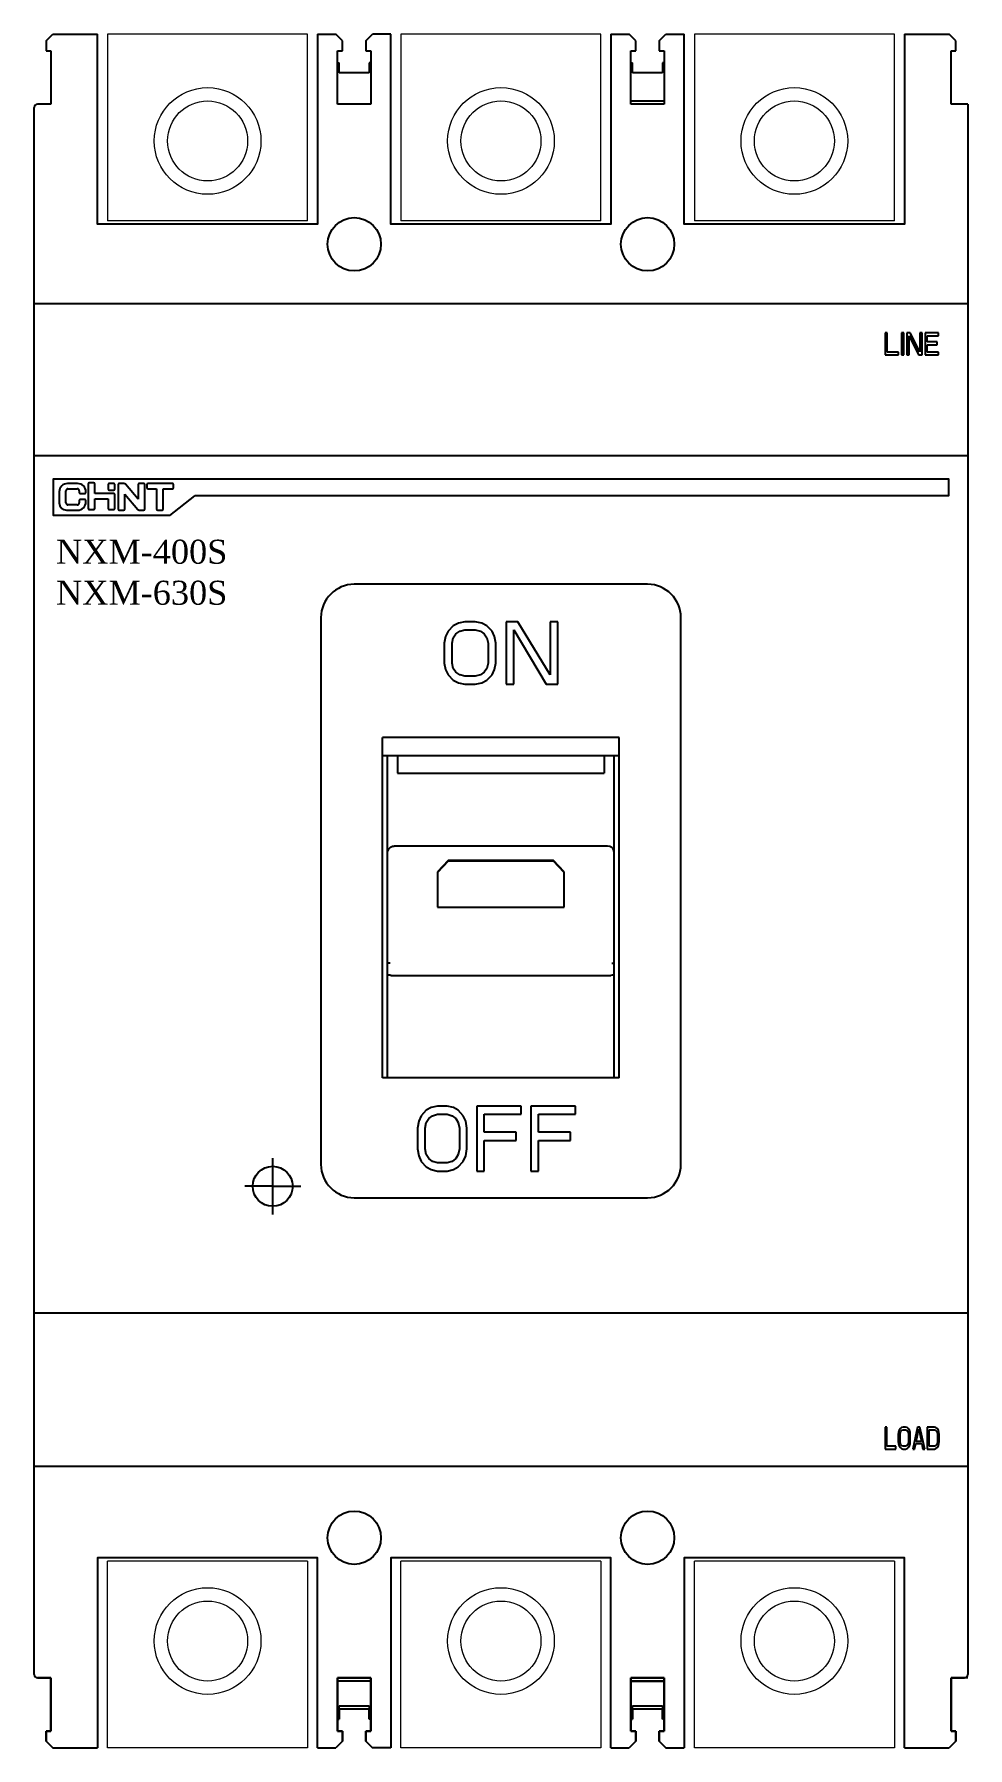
# Model space of a CAD drawing. Header units: millimetres. Extents: x 4 to 144, y 0 to 257.
import ezdxf

# ---------------------------------------------------------------- set-up
doc = ezdxf.new("R2010")
doc.units = ezdxf.units.MM
doc.linetypes.add('HIDDEN', pattern=[0.375, 0.25, -0.125])
doc.styles.add('arial', font='times.ttf', dxfattribs={"height": 21})

# ---------------------------------------------------------------- blocks, each defined once
blk = doc.blocks.new('NXM400S')
at = {"color": 7}
for p, q in [((-68.2, 173.5), (-67.2, 174.5)), ((-68.2, 173.5), (-68.2, 172)), ((-67.2, 174.5), (-60.5, 174.5)), ((-27.5, 174.5), (-24.75, 174.5)), ((-23.75, 173.5), (-24.75, 174.5)), ((-23.75, 172), (-23.75, 173.5)), ((-20.25, 173.5), (-19.25, 174.5)), ((-20.25, 173.5), (-20.25, 172)), ((-16.5, 174.5), (-19.25, 174.5)), ((16.5, 174.5), (19.25, 174.5)), ((20.25, 173.5), (19.25, 174.5)), ((20.25, 172), (20.25, 173.5)), ((23.75, 173.5), (24.75, 174.5)), ((23.75, 173.5), (23.75, 172)), ((24.75, 174.5), (27.5, 174.5)), ((60.5, 174.5), (67.2, 174.5)), ((68.2, 173.5), (67.2, 174.5)), ((68.2, 172), (68.2, 173.5)), ((-68.2, 172), (-67.5, 172)), ((-67.5, 172), (-67.5, 164)), ((-24.5, 164), (-24.5, 172)), ((-24.5, 172), (-23.75, 172)), ((-24.5, 170.2), (-24.25, 170.2)), ((-24.25, 168.7), (-24.25, 170.2)), ((-20.25, 172), (-19.5, 172)), ((-19.75, 170.2), (-19.75, 168.7)), ((-19.5, 170.2), (-19.75, 170.2)), ((-19.5, 172), (-19.5, 164)), ((19.5, 164), (19.5, 172)), ((19.5, 172), (20.25, 172)), ((19.5, 170.2), (19.75, 170.2)), ((19.75, 168.7), (19.75, 170.2)), ((23.75, 172), (24.5, 172)), ((24.25, 170.2), (24.25, 168.7)), ((24.5, 170.2), (24.25, 170.2)), ((24.5, 172), (24.5, 164)), ((67.5, 164), (67.5, 172)), ((67.5, 172), (68.2, 172)), ((-19.75, 168.7), (-24.25, 168.7)), ((24.25, 168.7), (19.75, 168.7)), ((19.5, 164.5), (24.5, 164.5)), ((-70, -71.5), (-70, 163.5)), ((-67.5, 164), (-69.5, 164)), ((-19.5, 164), (-24.5, 164)), ((24.5, 164), (19.5, 164)), ((70, 164), (67.5, 164)), ((70, 164), (70, -71.5)), ((70, 134.05), (-70, 134.05)), ((70, 111.25), (-70, 111.25)), ((70, -17.3), (-70, -17.3)), ((70, -40.3), (-70, -40.3)), ((-69.5, -72), (-67.5, -72)), ((-67.5, -72), (-69.5, -72)), ((-67.5, -72), (-67.5, -80)), ((-67.5, -80), (-67.5, -72)), ((-24.5, -72), (-19.5, -72)), ((-24.5, -80), (-24.5, -72)), ((-24.5, -72), (-24.5, -80)), ((-19.5, -72), (-24.5, -72)), ((-19.5, -72.5), (-24.5, -72.5)), ((-19.5, -72), (-19.5, -80)), ((-19.5, -80), (-19.5, -72)), ((19.5, -72), (24.5, -72)), ((19.5, -80), (19.5, -72)), ((19.5, -72), (19.5, -80)), ((24.5, -72), (19.5, -72)), ((24.5, -72.5), (19.5, -72.5)), ((19.5, -72.5), (24.5, -72.5)), ((24.5, -72), (24.5, -80)), ((24.5, -80), (24.5, -72)), ((67.5, -72), (69.5, -72)), ((67.5, -80), (67.5, -72)), ((67.5, -72), (67.5, -80)), ((70, -72), (67.5, -72)), ((-24.25, -76.2), (-19.75, -76.2)), ((-24.25, -77.7), (-24.25, -76.2)), ((-24.25, -76.7), (-24.25, -78.2)), ((-19.75, -76.7), (-24.25, -76.7)), ((-19.75, -76.2), (-19.75, -77.7)), ((-19.75, -78.2), (-19.75, -76.7)), ((19.75, -76.2), (24.25, -76.2)), ((19.75, -77.7), (19.75, -76.2)), ((19.75, -76.7), (19.75, -78.2)), ((24.25, -76.7), (19.75, -76.7)), ((24.25, -76.2), (24.25, -77.7)), ((24.25, -78.2), (24.25, -76.7)), ((-24.5, -77.7), (-24.25, -77.7)), ((-24.5, -78.2), (-24.25, -78.2)), ((-19.5, -77.7), (-19.75, -77.7)), ((-19.5, -78.2), (-19.75, -78.2)), ((19.5, -77.7), (19.75, -77.7)), ((19.5, -78.2), (19.75, -78.2)), ((24.5, -77.7), (24.25, -77.7)), ((24.5, -78.2), (24.25, -78.2)), ((-67.5, -80), (-68.2, -80)), ((-68.2, -80), (-68.2, -81.5)), ((-68.2, -81.5), (-68.2, -80)), ((-68.2, -80), (-67.5, -80)), ((-67.2, -82.5), (-68.2, -81.5)), ((-68.2, -81.5), (-67.2, -82.5)), ((-23.75, -81.5), (-24.75, -82.5)), ((-23.75, -81.5), (-24.75, -82.5)), ((-23.75, -80), (-24.5, -80)), ((-24.5, -80), (-23.75, -80)), ((-23.75, -81.5), (-23.75, -80)), ((-23.75, -80), (-23.75, -81.5)), ((-19.5, -80), (-20.25, -80)), ((-20.25, -80), (-20.25, -81.5)), ((-20.25, -81.5), (-20.25, -80)), ((-20.25, -80), (-19.5, -80)), ((-19.25, -82.5), (-20.25, -81.5)), ((-20.25, -81.5), (-19.25, -82.5)), ((20.25, -81.5), (19.25, -82.5)), ((20.25, -81.5), (19.25, -82.5)), ((20.25, -80), (19.5, -80)), ((19.5, -80), (20.25, -80)), ((20.25, -81.5), (20.25, -80)), ((20.25, -80), (20.25, -81.5)), ((24.5, -80), (23.75, -80)), ((23.75, -80), (23.75, -81.5)), ((23.75, -81.5), (23.75, -80)), ((23.75, -80), (24.5, -80)), ((24.75, -82.5), (23.75, -81.5)), ((23.75, -81.5), (24.75, -82.5)), ((68.2, -81.5), (67.2, -82.5)), ((68.2, -81.5), (67.2, -82.5)), ((68.2, -80), (67.5, -80)), ((67.5, -80), (68.2, -80)), ((68.2, -81.5), (68.2, -80)), ((68.2, -80), (68.2, -81.5)), ((-67.2, -82.5), (-60.5, -82.5)), ((-27.5, -82.5), (-24.75, -82.5)), ((-16.5, -82.5), (-19.25, -82.5)), ((16.5, -82.5), (19.25, -82.5)), ((24.75, -82.5), (27.5, -82.5)), ((60.5, -82.5), (67.2, -82.5))]:
    blk.add_line(p, q, dxfattribs=at)
at = {"color": 10, "linetype": 'ByBlock', "lineweight": 9}
for p, q in [((-59, 174.5), (-59, 146.5)), ((-29, 174.5), (-59, 174.5)), ((-29, 146.5), (-29, 174.5)), ((-15, 174.5), (-15, 146.5)), ((15, 174.5), (-15, 174.5)), ((15, 146.5), (15, 174.5)), ((29, 174.5), (29, 146.5)), ((59, 174.5), (29, 174.5)), ((59, 146.5), (59, 174.5)), ((-29, 146.5), (-59, 146.5)), ((15, 146.5), (-15, 146.5)), ((59, 146.5), (29, 146.5)), ((-59, -82.5), (-59, -54.5)), ((-29, -54.5), (-59, -54.5)), ((-29, -54.5), (-29, -82.5)), ((-15, -82.5), (-15, -54.5)), ((15, -54.5), (-15, -54.5)), ((15, -54.5), (15, -82.5)), ((29, -82.5), (29, -54.5)), ((59, -54.5), (29, -54.5)), ((59, -54.5), (59, -82.5)), ((-29, -82.5), (-59, -82.5)), ((15, -82.5), (-15, -82.5)), ((59, -82.5), (29, -82.5))]:
    blk.add_line(p, q, dxfattribs=at)
at = {"color": 10, "linetype": 'HIDDEN', "lineweight": 9, "ltscale": 5}
for p, q in [((-37.75, 174.5), (-57.75, 174.5)), ((6.25, 174.5), (-13.75, 174.5)), ((50.25, 174.5), (30.25, 174.5)), ((-37.75, -82.5), (-57.75, -82.5)), ((6.25, -82.5), (-13.75, -82.5)), ((50.25, -82.5), (30.25, -82.5))]:
    blk.add_line(p, q, dxfattribs=at)
at = {"color": 1}
for p, q in [((57.6, 129.7), (57.6, 126.4)), ((57.94, 129.7), (57.6, 129.7)), ((57.94, 126.82), (57.94, 129.7)), ((60.09, 129.7), (60.09, 126.4)), ((60.43, 129.7), (60.09, 129.7)), ((60.43, 126.4), (60.43, 129.7)), ((60.88, 129.7), (60.88, 126.4)), ((61.39, 129.7), (60.88, 129.7)), ((61.22, 126.4), (61.22, 129.28)), ((61.22, 129.28), (62.64, 126.4)), ((62.81, 126.89), (61.39, 129.7)), ((62.81, 129.7), (62.81, 126.89)), ((63.15, 129.7), (62.81, 129.7)), ((63.15, 126.4), (63.15, 129.7)), ((63.6, 129.7), (63.6, 126.4)), ((65.64, 129.7), (63.6, 129.7)), ((63.94, 128.36), (63.94, 129.28)), ((63.94, 129.28), (65.64, 129.28)), ((65.64, 129.28), (65.64, 129.7)), ((57.6, 126.4), (59.64, 126.4)), ((59.64, 126.82), (57.94, 126.82)), ((59.64, 126.4), (59.64, 126.82)), ((60.09, 126.4), (60.43, 126.4)), ((60.88, 126.4), (61.22, 126.4)), ((62.64, 126.4), (63.15, 126.4)), ((63.6, 126.4), (65.64, 126.4)), ((65.42, 128.36), (63.94, 128.36)), ((63.94, 126.82), (63.94, 127.94)), ((63.94, 127.94), (65.42, 127.94)), ((65.64, 126.82), (63.94, 126.82)), ((65.42, 127.94), (65.42, 128.36)), ((65.64, 126.4), (65.64, 126.82)), ((-7.92, 84.98), (-8.31, 84.18)), ((-7.15, 85.78), (-7.92, 84.98)), ((-6.37, 86.18), (-7.15, 85.78)), ((-6.76, 84.58), (-6.18, 84.98)), ((-5.41, 86.38), (-6.37, 86.18)), ((-6.18, 84.98), (-5.41, 85.18)), ((-3.86, 86.38), (-5.41, 86.38)), ((-5.41, 85.18), (-3.86, 85.18)), ((-2.89, 86.18), (-3.86, 86.38)), ((-3.86, 85.18), (-3.08, 84.98)), ((-3.08, 84.98), (-2.5, 84.58)), ((-2.12, 85.78), (-2.89, 86.18)), ((-1.34, 84.98), (-2.12, 85.78)), ((-0.96, 84.18), (-1.34, 84.98)), ((0.78, 86.38), (0.78, 77)), ((2.53, 86.38), (0.78, 86.38)), ((1.95, 77), (1.95, 85.18)), ((1.95, 85.18), (6.78, 77)), ((7.36, 78.4), (2.53, 86.38)), ((7.36, 86.38), (7.36, 78.4)), ((8.52, 86.38), (7.36, 86.38)), ((8.52, 77), (8.52, 86.38)), ((-8.31, 84.18), (-8.5, 83.19)), ((-8.5, 83.19), (-8.5, 80.19)), ((-7.34, 83.19), (-7.15, 83.98)), ((-7.34, 80.19), (-7.34, 83.19)), ((-7.15, 83.98), (-6.76, 84.58)), ((-2.5, 84.58), (-2.12, 83.98)), ((-2.12, 83.98), (-1.92, 83.19)), ((-1.92, 83.19), (-1.92, 80.19)), ((-0.76, 83.19), (-0.96, 84.18)), ((-0.76, 80.19), (-0.76, 83.19)), ((-8.5, 80.19), (-8.31, 79.2)), ((-7.15, 79.39), (-7.34, 80.19)), ((-1.92, 80.19), (-2.12, 79.39)), ((-0.96, 79.2), (-0.76, 80.19)), ((-8.31, 79.2), (-7.92, 78.4)), ((-7.92, 78.4), (-7.15, 77.6)), ((-6.76, 78.8), (-7.15, 79.39)), ((-7.15, 77.6), (-6.37, 77.2)), ((-6.18, 78.4), (-6.76, 78.8)), ((-6.37, 77.2), (-5.41, 77)), ((-5.41, 78.2), (-6.18, 78.4)), ((-3.86, 78.2), (-5.41, 78.2)), ((-3.08, 78.4), (-3.86, 78.2)), ((-3.86, 77), (-2.89, 77.2)), ((-2.5, 78.8), (-3.08, 78.4)), ((-2.89, 77.2), (-2.12, 77.6)), ((-2.12, 79.39), (-2.5, 78.8)), ((-2.12, 77.6), (-1.34, 78.4)), ((-1.34, 78.4), (-0.96, 79.2)), ((-5.41, 77), (-3.86, 77)), ((0.78, 77), (1.95, 77)), ((6.78, 77), (8.52, 77))]:
    blk.add_line(p, q, dxfattribs=at)
at = {"color": 5}
for p, q in [((-66.25, 105.87), (-66.25, 104.22)), ((-65.25, 104.22), (-65.25, 106.02)), ((-63.5, 107.12), (-65, 107.12)), ((-64.95, 106.32), (-63.55, 106.32)), ((-63.25, 106.02), (-63.25, 105.79)), ((-63.08, 105.62), (-62.42, 105.62)), ((-62.25, 105.79), (-62.25, 105.87)), ((-61.92, 107.05), (-61.92, 103.4)), ((-61.09, 107.22), (-61.75, 107.22)), ((-60.92, 105.62), (-60.92, 107.05)), ((-58.09, 105.62), (-60.92, 105.62)), ((-58.92, 106.95), (-58.92, 106.29)), ((-58.02, 107.12), (-58.75, 107.12)), ((-58.75, 106.12), (-58.09, 106.12)), ((-57.92, 106.29), (-57.92, 107.02)), ((-57.92, 103.39), (-57.92, 105.45)), ((-57.42, 106.95), (-57.42, 103.29)), ((-56.55, 107.12), (-57.25, 107.12)), ((-56.42, 103.29), (-56.42, 105.54)), ((-56.42, 105.54), (-54.47, 103.23)), ((-54.42, 104.76), (-56.33, 107.02)), ((-54.42, 106.95), (-54.42, 104.76)), ((-53.59, 107.12), (-54.25, 107.12)), ((-53.42, 103.29), (-53.42, 106.95)), ((-53.09, 106.95), (-53.09, 106.49)), ((-49.26, 107.12), (-52.92, 107.12)), ((-52.92, 106.32), (-51.65, 106.32)), ((-51.65, 106.32), (-51.65, 103.29)), ((-50.65, 103.29), (-50.65, 106.32)), ((-50.65, 106.32), (-49.26, 106.32)), ((-49.09, 106.49), (-49.09, 106.95)), ((-65.15, 103.12), (-63.5, 103.12)), ((-63.55, 103.92), (-64.95, 103.92)), ((-63.25, 104.55), (-63.25, 104.22)), ((-62.42, 104.72), (-63.08, 104.72)), ((-62.25, 104.37), (-62.25, 104.55)), ((-61.75, 103.23), (-61.09, 103.23)), ((-60.92, 103.4), (-60.92, 104.82)), ((-60.92, 104.82), (-58.92, 104.82)), ((-58.92, 104.82), (-58.92, 103.39)), ((-58.75, 103.22), (-58.09, 103.22)), ((-57.25, 103.12), (-56.59, 103.12)), ((-54.24, 103.12), (-53.59, 103.12)), ((-51.48, 103.12), (-50.82, 103.12)), ((-49.64, 102.33), (-45.92, 105.25)), ((22, 92), (-22, 92)), ((-27, 87), (-27, 5)), ((27, 5), (27, 87)), ((-17.75, 18), (-17.75, 69.02)), ((17.75, 69.02), (-17.75, 69.02)), ((17.75, 18), (17.75, 69.02)), ((-17.75, 66.3), (17.75, 66.3)), ((-17, 18), (-17, 66.3)), ((-15.5, 66.3), (-15.5, 63.65)), ((15.5, 66.3), (15.5, 63.65)), ((17, 18), (17, 66.3)), ((-15.5, 63.65), (15.5, 63.65)), ((16, 52.73), (-16, 52.73)), ((-7.9, 50.55), (-9.5, 48.86)), ((-7.9, 50.47), (-9.5, 48.77)), ((-9.5, 48.86), (-9.5, 43.58)), ((-7.9, 50.55), (-7.9, 50.47)), ((7.9, 50.55), (-7.9, 50.55)), ((7.9, 50.47), (-7.9, 50.47)), ((7.9, 50.55), (7.9, 50.47)), ((9.5, 48.86), (7.9, 50.55)), ((9.5, 48.77), (7.9, 50.47)), ((9.5, 43.58), (9.5, 48.86)), ((-9.5, 43.58), (9.5, 43.58)), ((-16.5, 33.35), (16.5, 33.35)), ((17.75, 18), (-17.75, 18)), ((-34.24, -2.54), (-34.24, 5.94)), ((-34.24, 1.71), (-38.44, 1.71)), ((-34.24, 1.71), (-30.04, 1.71)), ((-22, 0), (22, 0))]:
    blk.add_line(p, q, dxfattribs=at)
at = {"color": 3}
for p, q in [((-11.21, 13.13), (-11.95, 12.3)), ((-10.47, 13.55), (-11.21, 13.13)), ((-9.54, 13.75), (-10.47, 13.55)), ((-8.06, 13.75), (-9.54, 13.75)), ((-7.14, 13.55), (-8.06, 13.75)), ((-6.4, 13.13), (-7.14, 13.55)), ((-5.66, 12.3), (-6.4, 13.13)), ((3.02, 13.75), (-3.63, 13.75)), ((-3.63, 13.75), (-3.63, 4)), ((3.02, 12.51), (3.02, 13.75)), ((11.16, 13.75), (4.5, 13.75)), ((4.5, 13.75), (4.5, 4)), ((11.16, 12.51), (11.16, 13.75)), ((-12.32, 11.47), (-12.5, 10.43)), ((-12.5, 10.43), (-12.5, 7.32)), ((-11.95, 12.3), (-12.32, 11.47)), ((-11.39, 10.43), (-11.21, 11.26)), ((-11.39, 7.32), (-11.39, 10.43)), ((-11.21, 11.26), (-10.84, 11.89)), ((-10.84, 11.89), (-10.28, 12.3)), ((-10.28, 12.3), (-9.54, 12.51)), ((-9.54, 12.51), (-8.06, 12.51)), ((-8.06, 12.51), (-7.33, 12.3)), ((-7.33, 12.3), (-6.77, 11.89)), ((-6.77, 11.89), (-6.4, 11.26)), ((-6.4, 11.26), (-6.22, 10.43)), ((-6.22, 10.43), (-6.22, 7.32)), ((-5.29, 11.47), (-5.66, 12.3)), ((-5.11, 10.43), (-5.29, 11.47)), ((-5.11, 7.32), (-5.11, 10.43)), ((-2.52, 12.51), (3.02, 12.51)), ((-2.52, 9.81), (-2.52, 12.51)), ((5.61, 12.51), (11.16, 12.51)), ((5.61, 9.81), (5.61, 12.51)), ((2.29, 9.81), (-2.52, 9.81)), ((-2.52, 8.57), (2.29, 8.57)), ((-2.52, 4), (-2.52, 8.57)), ((2.29, 8.57), (2.29, 9.81)), ((10.42, 9.81), (5.61, 9.81)), ((5.61, 8.57), (10.42, 8.57)), ((5.61, 4), (5.61, 8.57)), ((10.42, 8.57), (10.42, 9.81)), ((-12.5, 7.32), (-12.32, 6.28)), ((-12.32, 6.28), (-11.95, 5.45)), ((-11.95, 5.45), (-11.21, 4.62)), ((-11.21, 6.49), (-11.39, 7.32)), ((-10.84, 5.87), (-11.21, 6.49)), ((-10.28, 5.45), (-10.84, 5.87)), ((-9.54, 5.25), (-10.28, 5.45)), ((-8.06, 5.25), (-9.54, 5.25)), ((-7.33, 5.45), (-8.06, 5.25)), ((-6.77, 5.87), (-7.33, 5.45)), ((-6.4, 6.49), (-6.77, 5.87)), ((-6.22, 7.32), (-6.4, 6.49)), ((-6.4, 4.62), (-5.66, 5.45)), ((-5.66, 5.45), (-5.29, 6.28)), ((-5.29, 6.28), (-5.11, 7.32)), ((-11.21, 4.62), (-10.47, 4.21)), ((-10.47, 4.21), (-9.54, 4)), ((-9.54, 4), (-8.06, 4)), ((-8.06, 4), (-7.14, 4.21)), ((-7.14, 4.21), (-6.4, 4.62)), ((-3.63, 4), (-2.52, 4)), ((4.5, 4), (5.61, 4)), ((57.87, -34.4), (57.6, -34.4)), ((57.6, -34.4), (57.6, -37.7)), ((57.87, -37.28), (57.87, -34.4)), ((59.63, -35.17), (59.59, -35.52)), ((59.59, -35.52), (59.59, -36.58)), ((59.72, -34.89), (59.63, -35.17)), ((59.9, -34.61), (59.72, -34.89)), ((59.86, -35.52), (59.9, -35.24)), ((59.86, -36.58), (59.86, -35.52)), ((60.08, -34.47), (59.9, -34.61)), ((59.9, -35.24), (59.99, -35.03)), ((59.99, -35.03), (60.13, -34.89)), ((60.31, -34.4), (60.08, -34.47)), ((60.13, -34.89), (60.31, -34.82)), ((60.67, -34.4), (60.31, -34.4)), ((60.31, -34.82), (60.67, -34.82)), ((60.9, -34.47), (60.67, -34.4)), ((60.67, -34.82), (60.85, -34.89)), ((60.85, -34.89), (60.99, -35.03)), ((61.08, -34.61), (60.9, -34.47)), ((60.99, -35.03), (61.08, -35.24)), ((61.26, -34.89), (61.08, -34.61)), ((61.08, -35.24), (61.12, -35.52)), ((61.12, -35.52), (61.12, -36.58)), ((61.35, -35.17), (61.26, -34.89)), ((61.39, -35.52), (61.35, -35.17)), ((61.39, -36.58), (61.39, -35.52)), ((62.48, -34.4), (61.76, -37.7)), ((62.25, -36.58), (62.66, -34.68)), ((62.84, -34.4), (62.48, -34.4)), ((62.66, -34.68), (63.07, -36.58)), ((63.56, -37.7), (62.84, -34.4)), ((65.01, -34.4), (63.93, -34.4)), ((63.93, -34.4), (63.93, -37.7)), ((64.2, -34.82), (65.01, -34.82)), ((64.2, -37.28), (64.2, -34.82)), ((65.24, -34.47), (65.01, -34.4)), ((65.01, -34.82), (65.19, -34.89)), ((65.19, -34.89), (65.33, -35.03)), ((65.42, -34.61), (65.24, -34.47)), ((65.33, -35.03), (65.42, -35.24)), ((65.6, -34.89), (65.42, -34.61)), ((65.42, -35.24), (65.46, -35.52)), ((65.46, -35.52), (65.46, -36.58)), ((65.69, -35.17), (65.6, -34.89)), ((65.73, -35.52), (65.69, -35.17)), ((65.73, -36.58), (65.73, -35.52)), ((57.6, -37.7), (59.22, -37.7)), ((59.22, -37.28), (57.87, -37.28)), ((59.22, -37.7), (59.22, -37.28)), ((59.59, -36.58), (59.63, -36.93)), ((59.63, -36.93), (59.72, -37.21)), ((59.72, -37.21), (59.9, -37.49)), ((59.9, -36.86), (59.86, -36.58)), ((59.99, -37.07), (59.9, -36.86)), ((59.9, -37.49), (60.08, -37.63)), ((60.13, -37.21), (59.99, -37.07)), ((60.08, -37.63), (60.31, -37.7)), ((60.31, -37.28), (60.13, -37.21)), ((60.67, -37.28), (60.31, -37.28)), ((60.31, -37.7), (60.67, -37.7)), ((60.85, -37.21), (60.67, -37.28)), ((60.67, -37.7), (60.9, -37.63)), ((60.99, -37.07), (60.85, -37.21)), ((60.9, -37.63), (61.08, -37.49)), ((61.08, -36.86), (60.99, -37.07)), ((61.12, -36.58), (61.08, -36.86)), ((61.08, -37.49), (61.26, -37.21)), ((61.26, -37.21), (61.35, -36.93)), ((61.35, -36.93), (61.39, -36.58)), ((61.76, -37.7), (62.03, -37.7)), ((62.03, -37.7), (62.21, -36.86)), ((62.21, -36.86), (63.11, -36.86)), ((63.07, -36.58), (62.25, -36.58)), ((63.11, -36.86), (63.29, -37.7)), ((63.29, -37.7), (63.56, -37.7)), ((63.93, -37.7), (65.01, -37.7)), ((65.01, -37.28), (64.2, -37.28)), ((65.19, -37.21), (65.01, -37.28)), ((65.01, -37.7), (65.24, -37.63)), ((65.33, -37.07), (65.19, -37.21)), ((65.24, -37.63), (65.42, -37.49)), ((65.42, -36.86), (65.33, -37.07)), ((65.46, -36.58), (65.42, -36.86)), ((65.42, -37.49), (65.6, -37.21)), ((65.6, -37.21), (65.69, -36.93)), ((65.69, -36.93), (65.73, -36.58))]:
    blk.add_line(p, q, dxfattribs=at)
at = {"color": 7}
for points in [[(-27.5, 174.5), (-27.5, 146), (-60.5, 146), (-60.5, 174.5)], [(16.5, 174.5), (16.5, 146), (-16.5, 146), (-16.5, 174.5)], [(60.5, 174.5), (60.5, 146), (27.5, 146), (27.5, 174.5)], [(-27.5, -82.5), (-27.5, -54), (-60.5, -54), (-60.5, -82.5)], [(16.5, -82.5), (16.5, -54), (-16.5, -54), (-16.5, -82.5)], [(60.5, -82.5), (60.5, -54), (27.5, -54), (27.5, -82.5)]]:
    blk.add_lwpolyline(points, dxfattribs=at)
at = {"color": 5}
for points in [[(-49.64, 102.33), (-67.12, 102.33), (-67.12, 107.81), (-52.64, 107.81)], [(-52.64, 107.81), (67.1, 107.81), (67.1, 105.25), (-45.92, 105.25)], [(-17, 51.73), (-16.95, 52.06), (-16.8, 52.34), (-16.57, 52.56), (-16.28, 52.7), (-16, 52.73)], [(17, 51.73), (16.95, 52.05), (16.81, 52.32), (16.61, 52.53), (16.35, 52.67), (16, 52.73)], [(-16.63, 35.19), (-16.77, 35.19), (-16.9, 35.2), (-16.97, 35.21), (-17, 35.22)], [(-16.5, 33.35), (-16.69, 33.36), (-16.85, 33.38), (-16.96, 33.41), (-17, 33.45)], [(17, 33.45), (16.96, 33.41), (16.85, 33.38), (16.69, 33.36), (16.5, 33.35)], [(16.63, 35.19), (16.78, 35.19), (16.9, 35.2), (16.97, 35.2), (17, 35.21)]]:
    blk.add_lwpolyline(points, dxfattribs=at)
at = {"color": 10, "linetype": 'ByBlock', "lineweight": 9}
for centre, radius in [((-44, 158.5), 8), ((-44, 158.5), 6), ((0, 158.5), 8), ((0, 158.5), 6), ((44, 158.5), 8), ((44, 158.5), 6), ((-44, -66.5), 8), ((0, -66.5), 8), ((44, -66.5), 8), ((-44, -66.5), 6), ((0, -66.5), 6), ((44, -66.5), 6)]:
    blk.add_circle(centre, radius, dxfattribs=at)
at = {"color": 7}
for centre in [(-22, 143), (22, 143), (-22, -51), (22, -51)]:
    blk.add_circle(centre, 4, dxfattribs=at)
at = {"color": 5}
blk.add_circle((-34.24, 1.71), 3, dxfattribs=at)
at = {"color": 7}
for centre, start, end in [((-69.5, 163.5), 90, 180), ((-69.5, -71.5), 180, 270), ((-69.5, -71.5), 180, 270), ((69.5, -71.5), 270, 0)]:
    blk.add_arc(centre, 0.5, start, end, dxfattribs=at)
at = {"color": 5}
for centre, radius, start, end in [((-65, 105.87), 1.25, 90, 180), ((-64.95, 106.02), 0.3, 90, 180), ((-63.55, 106.02), 0.3, 0, 90), ((-63.5, 105.87), 1.25, 0, 90), ((-63.08, 105.79), 0.17, 180, 270), ((-62.42, 105.79), 0.17, 270, 0), ((-61.75, 107.05), 0.17, 90, 180), ((-61.09, 107.05), 0.17, 0, 90), ((-58.75, 106.95), 0.17, 90, 180), ((-58.75, 106.29), 0.17, 180, 270), ((-58.09, 106.29), 0.17, 270, 0), ((-58.09, 105.45), 0.17, 0, 90), ((-58.02, 107.02), 0.1, 0, 90), ((-57.25, 106.95), 0.17, 90, 180), ((-56.55, 106.82), 0.3, 40.1537, 90), ((-54.25, 106.95), 0.17, 90, 180), ((-53.59, 106.95), 0.17, 0, 90), ((-52.92, 106.95), 0.17, 90, 180), ((-52.92, 106.49), 0.17, 180, 270), ((-49.26, 106.95), 0.17, 0, 90), ((-49.26, 106.49), 0.17, 270, 0), ((-65.15, 104.22), 1.1, 180, 270), ((-64.95, 104.22), 0.3, 180, 270), ((-63.55, 104.22), 0.3, 270, 0), ((-63.5, 104.37), 1.25, 270, 0), ((-63.08, 104.55), 0.17, 90, 180), ((-62.42, 104.55), 0.17, 0, 90), ((-61.75, 103.4), 0.17, 180, 270), ((-61.09, 103.4), 0.17, 270, 0), ((-58.75, 103.39), 0.17, 180, 270), ((-58.09, 103.39), 0.17, 270, 0), ((-57.25, 103.29), 0.17, 180, 270), ((-56.59, 103.29), 0.17, 270, 0), ((-54.24, 103.42), 0.3, 220.1537, 270), ((-53.59, 103.29), 0.17, 270, 0), ((-51.48, 103.29), 0.17, 180, 270), ((-50.82, 103.29), 0.17, 270, 0), ((-22, 87), 5, 90, 180), ((22, 87), 5, 0, 90), ((-22, 5), 5, 180, 270), ((22, 5), 5, 270, 0)]:
    blk.add_arc(centre, radius, start, end, dxfattribs=at)
at = {"color": 5, "char_height": 3.6, "width": 40.9079, "attachment_point": 5, "style": 'arial'}
for s, insert in [('NXM-400S', (-53.88, 96.86)), ('NXM-630S', (-53.88, 90.71))]:
    blk.add_mtext(s, dxfattribs=dict(at, insert=insert))

msp = doc.modelspace()

# ---------------------------------------------------------------- block references
msp.add_blockref('NXM400S', (74.33, 82.5))

doc.saveas('drawing.dxf')
